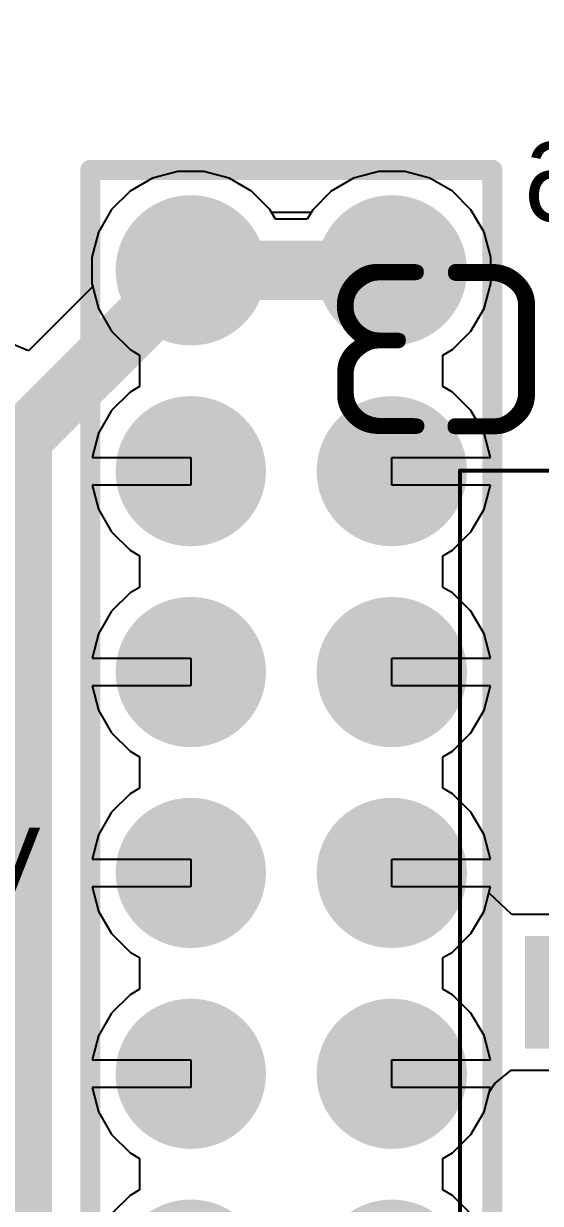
# Model space of a CAD drawing. Header units: inches. Extents: x 0 to 106, y 0 to 106.
# Drawn here: x 83.62 to 90.15, y 68.33 to 83.25 of the extents above; entities that cross this region are included whole.
import ezdxf

# ---------------------------------------------------------------- set-up
doc = ezdxf.new("R2010")
doc.units = ezdxf.units.IN
for name, color, linetype in [('Board Shape', 56, 'Continuous'), ('Bottom Layer', 5, 'Continuous'), ('Bottom Overlay', 54, 'Continuous'), ('Bottom Paste', 16, 'Continuous'), ('Bottom Solder', 6, 'Continuous'), ('Layer 1', 16, 'Continuous'), ('Layer 2', 76, 'Continuous'), ('Mechanical 13', 56, 'Continuous'), ('Mechanical 15', 56, 'Continuous'), ('Multi-Layer', 9, 'Continuous'), ('Pad Holes', 156, 'Continuous'), ('Top Layer', 1, 'Continuous'), ('Top Overlay', 2, 'Continuous'), ('Top Paste', 8, 'Continuous'), ('Top Solder', 216, 'Continuous')]:
    doc.layers.add(name, color=color, linetype=linetype)
doc.styles.add('Arial', font='', dxfattribs={"height": 0.2})
doc.styles.add('GOST type B', font='', dxfattribs={"height": 0.2})
doc.styles.get('Arial').set_extended_font_data('Arial')
doc.styles.get('GOST type B').set_extended_font_data('GOST type B')

# ---------------------------------------------------------------- blocks, each defined once
blk = doc.blocks.new('DCDC_SAUVC26_B_197')
at = {"layer": 'Bottom Layer'}
h = blk.add_hatch(color=5, dxfattribs=at)
edge = h.paths.add_edge_path()
edge.add_arc((-24.13, 1.27), 0.9, 0, 360)
h = blk.add_hatch(color=5, dxfattribs=at)
edge = h.paths.add_edge_path()
edge.add_arc((-21.59, 1.27), 0.9, 0, 360)
h = blk.add_hatch(color=5, dxfattribs=at)
edge = h.paths.add_edge_path()
edge.add_arc((-19.05, 1.27), 0.9, 0, 360)
h = blk.add_hatch(color=5, dxfattribs=at)
edge = h.paths.add_edge_path()
edge.add_arc((-16.51, 1.27), 0.9, 0, 360)
h = blk.add_hatch(color=5, dxfattribs=at)
edge = h.paths.add_edge_path()
edge.add_arc((-13.97, 1.27), 0.9, 0, 360)
h = blk.add_hatch(color=5, dxfattribs=at)
edge = h.paths.add_edge_path()
edge.add_arc((-24.13, -1.27), 0.9, 0, 360)
h = blk.add_hatch(color=5, dxfattribs=at)
edge = h.paths.add_edge_path()
edge.add_arc((-21.59, -1.27), 0.9, 0, 360)
h = blk.add_hatch(color=5, dxfattribs=at)
edge = h.paths.add_edge_path()
edge.add_arc((-19.05, -1.27), 0.9, 0, 360)
h = blk.add_hatch(color=5, dxfattribs=at)
edge = h.paths.add_edge_path()
edge.add_arc((-16.51, -1.27), 0.9, 0, 360)
h = blk.add_hatch(color=5, dxfattribs=at)
edge = h.paths.add_edge_path()
edge.add_arc((-13.97, -1.27), 0.9, 0, 360)
at = {"layer": 'Bottom Solder'}
h = blk.add_hatch(color=6, dxfattribs=at)
edge = h.paths.add_edge_path()
edge.add_arc((-24.13, 1.27), 0.95, 0, 360)
h = blk.add_hatch(color=6, dxfattribs=at)
edge = h.paths.add_edge_path()
edge.add_arc((-21.59, 1.27), 0.95, 0, 360)
h = blk.add_hatch(color=6, dxfattribs=at)
edge = h.paths.add_edge_path()
edge.add_arc((-19.05, 1.27), 0.95, 0, 360)
h = blk.add_hatch(color=6, dxfattribs=at)
edge = h.paths.add_edge_path()
edge.add_arc((-16.51, 1.27), 0.95, 0, 360)
h = blk.add_hatch(color=6, dxfattribs=at)
edge = h.paths.add_edge_path()
edge.add_arc((-13.97, 1.27), 0.95, 0, 360)
h = blk.add_hatch(color=6, dxfattribs=at)
edge = h.paths.add_edge_path()
edge.add_arc((-11.43, 1.27), 0.95, 0, 360)
h = blk.add_hatch(color=6, dxfattribs=at)
edge = h.paths.add_edge_path()
edge.add_arc((-24.13, -1.27), 0.95, 0, 360)
h = blk.add_hatch(color=6, dxfattribs=at)
edge = h.paths.add_edge_path()
edge.add_arc((-21.59, -1.27), 0.95, 0, 360)
h = blk.add_hatch(color=6, dxfattribs=at)
edge = h.paths.add_edge_path()
edge.add_arc((-19.05, -1.27), 0.95, 0, 360)
h = blk.add_hatch(color=6, dxfattribs=at)
edge = h.paths.add_edge_path()
edge.add_arc((-16.51, -1.27), 0.95, 0, 360)
h = blk.add_hatch(color=6, dxfattribs=at)
edge = h.paths.add_edge_path()
edge.add_arc((-13.97, -1.27), 0.95, 0, 360)
h = blk.add_hatch(color=6, dxfattribs=at)
edge = h.paths.add_edge_path()
edge.add_arc((-11.43, -1.27), 0.95, 0, 360)
at = {"layer": 'Layer 1'}
h = blk.add_hatch(color=16, dxfattribs=at)
edge = h.paths.add_edge_path()
edge.add_arc((-24.13, 1.27), 0.9, 0, 360)
h = blk.add_hatch(color=16, dxfattribs=at)
edge = h.paths.add_edge_path()
edge.add_arc((-21.59, 1.27), 0.9, 0, 360)
h = blk.add_hatch(color=16, dxfattribs=at)
edge = h.paths.add_edge_path()
edge.add_arc((-19.05, 1.27), 0.9, 0, 360)
h = blk.add_hatch(color=16, dxfattribs=at)
edge = h.paths.add_edge_path()
edge.add_arc((-16.51, 1.27), 0.9, 0, 360)
h = blk.add_hatch(color=16, dxfattribs=at)
edge = h.paths.add_edge_path()
edge.add_arc((-13.97, 1.27), 0.9, 0, 360)
h = blk.add_hatch(color=16, dxfattribs=at)
edge = h.paths.add_edge_path()
edge.add_arc((-24.13, -1.27), 0.9, 0, 360)
h = blk.add_hatch(color=16, dxfattribs=at)
edge = h.paths.add_edge_path()
edge.add_arc((-21.59, -1.27), 0.9, 0, 360)
h = blk.add_hatch(color=16, dxfattribs=at)
edge = h.paths.add_edge_path()
edge.add_arc((-19.05, -1.27), 0.9, 0, 360)
h = blk.add_hatch(color=16, dxfattribs=at)
edge = h.paths.add_edge_path()
edge.add_arc((-16.51, -1.27), 0.9, 0, 360)
h = blk.add_hatch(color=16, dxfattribs=at)
edge = h.paths.add_edge_path()
edge.add_arc((-13.97, -1.27), 0.9, 0, 360)
at = {"layer": 'Layer 2'}
h = blk.add_hatch(color=76, dxfattribs=at)
edge = h.paths.add_edge_path()
edge.add_arc((-24.13, 1.27), 0.9, 0, 360)
h = blk.add_hatch(color=76, dxfattribs=at)
edge = h.paths.add_edge_path()
edge.add_arc((-21.59, 1.27), 0.9, 0, 360)
h = blk.add_hatch(color=76, dxfattribs=at)
edge = h.paths.add_edge_path()
edge.add_arc((-19.05, 1.27), 0.9, 0, 360)
h = blk.add_hatch(color=76, dxfattribs=at)
edge = h.paths.add_edge_path()
edge.add_arc((-16.51, 1.27), 0.9, 0, 360)
h = blk.add_hatch(color=76, dxfattribs=at)
edge = h.paths.add_edge_path()
edge.add_arc((-13.97, 1.27), 0.9, 0, 360)
h = blk.add_hatch(color=76, dxfattribs=at)
edge = h.paths.add_edge_path()
edge.add_arc((-24.13, -1.27), 0.9, 0, 360)
h = blk.add_hatch(color=76, dxfattribs=at)
edge = h.paths.add_edge_path()
edge.add_arc((-21.59, -1.27), 0.9, 0, 360)
h = blk.add_hatch(color=76, dxfattribs=at)
edge = h.paths.add_edge_path()
edge.add_arc((-19.05, -1.27), 0.9, 0, 360)
h = blk.add_hatch(color=76, dxfattribs=at)
edge = h.paths.add_edge_path()
edge.add_arc((-16.51, -1.27), 0.9, 0, 360)
h = blk.add_hatch(color=76, dxfattribs=at)
edge = h.paths.add_edge_path()
edge.add_arc((-13.97, -1.27), 0.9, 0, 360)
at = {"layer": 'Multi-Layer'}
h = blk.add_hatch(color=9, dxfattribs=at)
edge = h.paths.add_edge_path()
edge.add_arc((-24.13, 1.27), 0.9, 0, 360)
h = blk.add_hatch(color=9, dxfattribs=at)
edge = h.paths.add_edge_path()
edge.add_arc((-21.59, 1.27), 0.9, 0, 360)
h = blk.add_hatch(color=9, dxfattribs=at)
edge = h.paths.add_edge_path()
edge.add_arc((-19.05, 1.27), 0.9, 0, 360)
h = blk.add_hatch(color=9, dxfattribs=at)
edge = h.paths.add_edge_path()
edge.add_arc((-16.51, 1.27), 0.9, 0, 360)
h = blk.add_hatch(color=9, dxfattribs=at)
edge = h.paths.add_edge_path()
edge.add_arc((-13.97, 1.27), 0.9, 0, 360)
h = blk.add_hatch(color=9, dxfattribs=at)
edge = h.paths.add_edge_path()
edge.add_arc((-24.13, -1.27), 0.9, 0, 360)
h = blk.add_hatch(color=9, dxfattribs=at)
edge = h.paths.add_edge_path()
edge.add_arc((-21.59, -1.27), 0.9, 0, 360)
h = blk.add_hatch(color=9, dxfattribs=at)
edge = h.paths.add_edge_path()
edge.add_arc((-19.05, -1.27), 0.9, 0, 360)
h = blk.add_hatch(color=9, dxfattribs=at)
edge = h.paths.add_edge_path()
edge.add_arc((-16.51, -1.27), 0.9, 0, 360)
h = blk.add_hatch(color=9, dxfattribs=at)
edge = h.paths.add_edge_path()
edge.add_arc((-13.97, -1.27), 0.9, 0, 360)
at = {"layer": 'Pad Holes'}
h = blk.add_hatch(color=7, dxfattribs=at)
edge = h.paths.add_edge_path()
edge.add_arc((-24.13, 1.27), 0.5, 0, 360)
h = blk.add_hatch(color=7, dxfattribs=at)
edge = h.paths.add_edge_path()
edge.add_arc((-21.59, 1.27), 0.5, 0, 360)
h = blk.add_hatch(color=7, dxfattribs=at)
edge = h.paths.add_edge_path()
edge.add_arc((-19.05, 1.27), 0.5, 0, 360)
h = blk.add_hatch(color=7, dxfattribs=at)
edge = h.paths.add_edge_path()
edge.add_arc((-16.51, 1.27), 0.5, 0, 360)
h = blk.add_hatch(color=7, dxfattribs=at)
edge = h.paths.add_edge_path()
edge.add_arc((-13.97, 1.27), 0.5, 0, 360)
h = blk.add_hatch(color=7, dxfattribs=at)
edge = h.paths.add_edge_path()
edge.add_arc((-24.13, -1.27), 0.5, 0, 360)
h = blk.add_hatch(color=7, dxfattribs=at)
edge = h.paths.add_edge_path()
edge.add_arc((-21.59, -1.27), 0.5, 0, 360)
h = blk.add_hatch(color=7, dxfattribs=at)
edge = h.paths.add_edge_path()
edge.add_arc((-19.05, -1.27), 0.5, 0, 360)
h = blk.add_hatch(color=7, dxfattribs=at)
edge = h.paths.add_edge_path()
edge.add_arc((-16.51, -1.27), 0.5, 0, 360)
h = blk.add_hatch(color=7, dxfattribs=at)
edge = h.paths.add_edge_path()
edge.add_arc((-13.97, -1.27), 0.5, 0, 360)
at = {"layer": 'Top Layer'}
h = blk.add_hatch(color=1, dxfattribs=at)
edge = h.paths.add_edge_path()
edge.add_arc((-24.13, 1.27), 0.9, 0, 360)
h = blk.add_hatch(color=1, dxfattribs=at)
edge = h.paths.add_edge_path()
edge.add_arc((-21.59, 1.27), 0.9, 0, 360)
h = blk.add_hatch(color=1, dxfattribs=at)
edge = h.paths.add_edge_path()
edge.add_arc((-19.05, 1.27), 0.9, 0, 360)
h = blk.add_hatch(color=1, dxfattribs=at)
edge = h.paths.add_edge_path()
edge.add_arc((-16.51, 1.27), 0.9, 0, 360)
h = blk.add_hatch(color=1, dxfattribs=at)
edge = h.paths.add_edge_path()
edge.add_arc((-13.97, 1.27), 0.9, 0, 360)
h = blk.add_hatch(color=1, dxfattribs=at)
edge = h.paths.add_edge_path()
edge.add_arc((-24.13, -1.27), 0.9, 0, 360)
h = blk.add_hatch(color=1, dxfattribs=at)
edge = h.paths.add_edge_path()
edge.add_arc((-21.59, -1.27), 0.9, 0, 360)
h = blk.add_hatch(color=1, dxfattribs=at)
edge = h.paths.add_edge_path()
edge.add_arc((-19.05, -1.27), 0.9, 0, 360)
h = blk.add_hatch(color=1, dxfattribs=at)
edge = h.paths.add_edge_path()
edge.add_arc((-16.51, -1.27), 0.9, 0, 360)
h = blk.add_hatch(color=1, dxfattribs=at)
edge = h.paths.add_edge_path()
edge.add_arc((-13.97, -1.27), 0.9, 0, 360)
at = {"layer": 'Top Solder'}
h = blk.add_hatch(color=216, dxfattribs=at)
edge = h.paths.add_edge_path()
edge.add_arc((-24.13, 1.27), 0.95, 0, 360)
h = blk.add_hatch(color=216, dxfattribs=at)
edge = h.paths.add_edge_path()
edge.add_arc((-21.59, 1.27), 0.95, 0, 360)
h = blk.add_hatch(color=216, dxfattribs=at)
edge = h.paths.add_edge_path()
edge.add_arc((-19.05, 1.27), 0.95, 0, 360)
h = blk.add_hatch(color=216, dxfattribs=at)
edge = h.paths.add_edge_path()
edge.add_arc((-16.51, 1.27), 0.95, 0, 360)
h = blk.add_hatch(color=216, dxfattribs=at)
edge = h.paths.add_edge_path()
edge.add_arc((-13.97, 1.27), 0.95, 0, 360)
h = blk.add_hatch(color=216, dxfattribs=at)
edge = h.paths.add_edge_path()
edge.add_arc((-11.43, 1.27), 0.95, 0, 360)
h = blk.add_hatch(color=216, dxfattribs=at)
edge = h.paths.add_edge_path()
edge.add_arc((-24.13, -1.27), 0.95, 0, 360)
h = blk.add_hatch(color=216, dxfattribs=at)
edge = h.paths.add_edge_path()
edge.add_arc((-21.59, -1.27), 0.95, 0, 360)
h = blk.add_hatch(color=216, dxfattribs=at)
edge = h.paths.add_edge_path()
edge.add_arc((-19.05, -1.27), 0.95, 0, 360)
h = blk.add_hatch(color=216, dxfattribs=at)
edge = h.paths.add_edge_path()
edge.add_arc((-16.51, -1.27), 0.95, 0, 360)
h = blk.add_hatch(color=216, dxfattribs=at)
edge = h.paths.add_edge_path()
edge.add_arc((-13.97, -1.27), 0.95, 0, 360)
h = blk.add_hatch(color=216, dxfattribs=at)
edge = h.paths.add_edge_path()
edge.add_arc((-11.43, -1.27), 0.95, 0, 360)
at = {"layer": 'Bottom Overlay'}
for points in [[(-25.4, 2.54, 0.2, 0.2, 0), (-24.13, 2.54, 0.2, 0.2, 0)], [(-25.4, 1.27, 0.2, 0.2, 0), (-25.4, 2.54, 0.2, 0.2, 0)], [(-25.4, -2.54, 0.2, 0.2, 0), (-25.4, -1.27, 0.2, 0.2, 0)], [(-24.13, -2.54, 0.2, 0.2, 0), (-25.4, -2.54, 0.2, 0.2, 0)]]:
    blk.add_lwpolyline(points, format="xyseb", dxfattribs=at)
for points in [[(-25.45, 2.54, 0.1, 0.1, 1), (-25.35, 2.54, 0.1, 0.1, 1)], [(-25.45, 2.54, 0.1, 0.1, 1), (-25.35, 2.54, 0.1, 0.1, 1)], [(-24.18, 2.54, 0.1, 0.1, 1), (-24.08, 2.54, 0.1, 0.1, 1)], [(-25.45, 1.27, 0.1, 0.1, 1), (-25.35, 1.27, 0.1, 0.1, 1)], [(-25.45, -1.27, 0.1, 0.1, 1), (-25.35, -1.27, 0.1, 0.1, 1)], [(-25.45, -2.54, 0.1, 0.1, 1), (-25.35, -2.54, 0.1, 0.1, 1)], [(-25.45, -2.54, 0.1, 0.1, 1), (-25.35, -2.54, 0.1, 0.1, 1)], [(-24.18, -2.54, 0.1, 0.1, 1), (-24.08, -2.54, 0.1, 0.1, 1)]]:
    blk.add_lwpolyline(points, format="xyseb", close=True, dxfattribs=at)
at = {"layer": 'Mechanical 13'}
for points in [[(-25.4, 2.54, 0.254, 0.254, 0), (25.4, 2.54, 0.254, 0.254, 0)], [(-25.4, -2.54, 0.254, 0.254, 0), (-25.4, 2.54, 0.254, 0.254, 0)], [(25.4, -2.54, 0.254, 0.254, 0), (-25.4, -2.54, 0.254, 0.254, 0)]]:
    blk.add_lwpolyline(points, format="xyseb", dxfattribs=at)
for points in [[(-25.464, 2.54, 0.127, 0.127, 1), (-25.337, 2.54, 0.127, 0.127, 1)], [(-25.464, 2.54, 0.127, 0.127, 1), (-25.337, 2.54, 0.127, 0.127, 1)], [(-25.463, -2.54, 0.127, 0.127, 1), (-25.337, -2.54, 0.127, 0.127, 1)], [(-25.463, -2.54, 0.127, 0.127, 1), (-25.337, -2.54, 0.127, 0.127, 1)]]:
    blk.add_lwpolyline(points, format="xyseb", close=True, dxfattribs=at)
blk = doc.blocks.new('TC_A_B_252')
at = {"layer": 'Bottom Layer'}
for points in [[(-0.45, 0.625), (-0.45, -0.625), (-2.2, -0.625), (-2.2, 0.625)], [(2.2, 0.625), (2.2, -0.625), (0.45, -0.625), (0.45, 0.625)]]:
    blk.add_hatch(color=5, dxfattribs=at).paths.add_polyline_path(points)
at = {"layer": 'Bottom Paste'}
for points in [[(-0.45, 0.625), (-0.45, -0.625), (-2.2, -0.625), (-2.2, 0.625)], [(2.2, 0.625), (2.2, -0.625), (0.45, -0.625), (0.45, 0.625)]]:
    blk.add_hatch(color=16, dxfattribs=at).paths.add_polyline_path(points)
at = {"layer": 'Bottom Solder'}
for points in [[(-0.4, 0.675), (-0.4, -0.675), (-2.25, -0.675), (-2.25, 0.675)], [(2.25, 0.675), (2.25, -0.675), (0.4, -0.675), (0.4, 0.675)]]:
    blk.add_hatch(color=6, dxfattribs=at).paths.add_polyline_path(points)
at = {"layer": 'Board Shape'}
for points in [[(-1.7, 0.9, 0.25, 0.25, 0), (-1.7, -0.9, 0.25, 0.25, 0)], [(1.7, 0.9, 0.25, 0.25, 0), (-1.7, 0.9, 0.25, 0.25, 0)], [(1.7, 0.9, 0.25, 0.25, 0), (1.7, -0.9, 0.25, 0.25, 0)], [(1.7, -0.9, 0.25, 0.25, 0), (-1.7, -0.9, 0.25, 0.25, 0)]]:
    blk.add_lwpolyline(points, format="xyseb", dxfattribs=at)
for points in [[(-1.763, 0.9, 0.125, 0.125, 1), (-1.638, 0.9, 0.125, 0.125, 1)], [(-1.763, 0.9, 0.125, 0.125, 1), (-1.638, 0.9, 0.125, 0.125, 1)], [(1.637, 0.9, 0.125, 0.125, 1), (1.762, 0.9, 0.125, 0.125, 1)], [(1.637, 0.9, 0.125, 0.125, 1), (1.762, 0.9, 0.125, 0.125, 1)], [(-1.763, -0.9, 0.125, 0.125, 1), (-1.638, -0.9, 0.125, 0.125, 1)], [(-1.763, -0.9, 0.125, 0.125, 1), (-1.638, -0.9, 0.125, 0.125, 1)], [(1.637, -0.9, 0.125, 0.125, 1), (1.762, -0.9, 0.125, 0.125, 1)], [(1.637, -0.9, 0.125, 0.125, 1), (1.762, -0.9, 0.125, 0.125, 1)]]:
    blk.add_lwpolyline(points, format="xyseb", close=True, dxfattribs=at)
at = {"layer": 'Bottom Overlay'}
for points in [[(-0.127, 0.965, 0.15, 0.15, 0), (-1.702, 0.965, 0.15, 0.15, 0)], [(1.702, 0.965, 0.15, 0.15, 0), (-0.254, 0.965, 0.15, 0.15, 0)], [(-0.127, 0.965, 0.15, 0.15, 0), (-0.127, -0.965, 0.15, 0.15, 0)], [(-0.127, -0.965, 0.15, 0.15, 0), (-1.676, -0.965, 0.15, 0.15, 0)], [(1.702, -0.965, 0.15, 0.15, 0), (-0.254, -0.965, 0.15, 0.15, 0)]]:
    blk.add_lwpolyline(points, format="xyseb", dxfattribs=at)
for points in [[(-1.739, 0.965, 0.075, 0.075, 1), (-1.664, 0.965, 0.075, 0.075, 1)], [(-0.292, 0.965, 0.075, 0.075, 1), (-0.216, 0.965, 0.075, 0.075, 1)], [(-0.165, 0.965, 0.075, 0.075, 1), (-0.089, 0.965, 0.075, 0.075, 1)], [(-0.165, 0.965, 0.075, 0.075, 1), (-0.089, 0.965, 0.075, 0.075, 1)], [(1.664, 0.965, 0.075, 0.075, 1), (1.739, 0.965, 0.075, 0.075, 1)], [(-2.05, -0.95, 0.1, 0.1, 1), (-2.15, -0.95, 0.1, 0.1, 1)], [(-1.714, -0.965, 0.075, 0.075, 1), (-1.639, -0.965, 0.075, 0.075, 1)], [(-0.292, -0.965, 0.075, 0.075, 1), (-0.216, -0.965, 0.075, 0.075, 1)], [(-0.165, -0.965, 0.075, 0.075, 1), (-0.089, -0.965, 0.075, 0.075, 1)], [(-0.165, -0.965, 0.075, 0.075, 1), (-0.089, -0.965, 0.075, 0.075, 1)], [(1.664, -0.965, 0.075, 0.075, 1), (1.739, -0.965, 0.075, 0.075, 1)], [(-2.175, -0.95, 0.05, 0.05, 1), (-2.125, -0.95, 0.05, 0.05, 1)], [(-2.075, -0.95, 0.05, 0.05, 1), (-2.025, -0.95, 0.05, 0.05, 1)]]:
    blk.add_lwpolyline(points, format="xyseb", close=True, dxfattribs=at)
at = {"layer": 'Board Shape', "style": 'GOST type B', "text_generation_flag": 2}
blk.add_text('C3', height=2.15, rotation=180, dxfattribs=at).set_placement((3.7, -5.303))
blk = doc.blocks.new('M_____430450218_260')
at = {"layer": 'Top Layer'}
for points in [[(-0.635, 5.97), (0.635, 5.97), (0.635, 3.43), (-0.635, 3.43)], [(-5.6, 0.825), (-2.17, 0.825), (-2.17, -0.825), (-5.6, -0.825)], [(2.17, 0.825), (5.6, 0.825), (5.6, -0.825), (2.17, -0.825)], [(-0.635, -3.43), (0.635, -3.43), (0.635, -5.97), (-0.635, -5.97)]]:
    blk.add_hatch(color=1, dxfattribs=at).paths.add_polyline_path(points)
at = {"layer": 'Top Paste'}
for points in [[(-0.635, 5.97), (0.635, 5.97), (0.635, 3.43), (-0.635, 3.43)], [(-5.6, 0.825), (-2.17, 0.825), (-2.17, -0.825), (-5.6, -0.825)], [(2.17, 0.825), (5.6, 0.825), (5.6, -0.825), (2.17, -0.825)], [(-0.635, -3.43), (0.635, -3.43), (0.635, -5.97), (-0.635, -5.97)]]:
    blk.add_hatch(color=8, dxfattribs=at).paths.add_polyline_path(points)
at = {"layer": 'Top Solder'}
for points in [[(-0.711, 6.046), (0.711, 6.046), (0.711, 3.354), (-0.711, 3.354)], [(-5.676, 0.901), (-2.094, 0.901), (-2.094, -0.901), (-5.676, -0.901)], [(2.094, 0.901), (5.676, 0.901), (5.676, -0.901), (2.094, -0.901)], [(-0.711, -3.354), (0.711, -3.354), (0.711, -6.046), (-0.711, -6.046)]]:
    blk.add_hatch(color=216, dxfattribs=at).paths.add_polyline_path(points)
at = {"layer": 'Mechanical 13'}
for points in [[(-5.325, 5.6, 0.127, 0.127, 0), (-5.325, -5.6, 0.127, 0.127, 0)], [(-5.325, 5.6, 0.127, 0.127, 0), (5.325, 5.6, 0.127, 0.127, 0)], [(5.325, 5.6, 0.127, 0.127, 0), (5.325, -5.6, 0.127, 0.127, 0)], [(-0.454, -2.317, 0.127, 0.127, 0), (-0.054, -3.017, 0.127, 0.127, 0)], [(-0.454, -2.317, 0.127, 0.127, 0), (0.346, -2.317, 0.127, 0.127, 0)], [(0.346, -2.317, 0.127, 0.127, 0), (-0.054, -3.017, 0.127, 0.127, 0)], [(-5.325, -5.6, 0.127, 0.127, 0), (5.325, -5.6, 0.127, 0.127, 0)]]:
    blk.add_lwpolyline(points, format="xyseb", dxfattribs=at)
for points in [[(-5.357, 5.6, 0.0635, 0.0635, 1), (-5.293, 5.6, 0.0635, 0.0635, 1)], [(-5.357, 5.6, 0.0635, 0.0635, 1), (-5.293, 5.6, 0.0635, 0.0635, 1)], [(5.293, 5.6, 0.0635, 0.0635, 1), (5.357, 5.6, 0.0635, 0.0635, 1)], [(5.293, 5.6, 0.0635, 0.0635, 1), (5.357, 5.6, 0.0635, 0.0635, 1)], [(-0.486, -2.317, 0.0635, 0.0635, 1), (-0.422, -2.317, 0.0635, 0.0635, 1)], [(-0.486, -2.317, 0.0635, 0.0635, 1), (-0.422, -2.317, 0.0635, 0.0635, 1)], [(0.314, -2.317, 0.0635, 0.0635, 1), (0.378, -2.317, 0.0635, 0.0635, 1)], [(0.314, -2.317, 0.0635, 0.0635, 1), (0.378, -2.317, 0.0635, 0.0635, 1)], [(-0.086, -3.017, 0.0635, 0.0635, 1), (-0.022, -3.017, 0.0635, 0.0635, 1)], [(-0.086, -3.017, 0.0635, 0.0635, 1), (-0.022, -3.017, 0.0635, 0.0635, 1)], [(-5.357, -5.6, 0.0635, 0.0635, 1), (-5.293, -5.6, 0.0635, 0.0635, 1)], [(-5.357, -5.6, 0.0635, 0.0635, 1), (-5.293, -5.6, 0.0635, 0.0635, 1)], [(5.293, -5.6, 0.0635, 0.0635, 1), (5.357, -5.6, 0.0635, 0.0635, 1)], [(5.293, -5.6, 0.0635, 0.0635, 1), (5.357, -5.6, 0.0635, 0.0635, 1)]]:
    blk.add_lwpolyline(points, format="xyseb", close=True, dxfattribs=at)
at = {"layer": 'Mechanical 15'}
for points in [[(-6.595, 6.87, 0.05, 0.05, 0), (6.595, 6.87, 0.05, 0.05, 0)], [(-6.595, 6.87, 0.05, 0.05, 0), (-6.595, -6.87, 0.05, 0.05, 0)], [(6.595, 6.87, 0.05, 0.05, 0), (6.595, -6.87, 0.05, 0.05, 0)], [(-6.595, -6.87, 0.05, 0.05, 0), (6.595, -6.87, 0.05, 0.05, 0)]]:
    blk.add_lwpolyline(points, format="xyseb", dxfattribs=at)
for points in [[(-6.608, 6.87, 0.025, 0.025, 1), (-6.583, 6.87, 0.025, 0.025, 1)], [(-6.608, 6.87, 0.025, 0.025, 1), (-6.583, 6.87, 0.025, 0.025, 1)], [(6.583, 6.87, 0.025, 0.025, 1), (6.608, 6.87, 0.025, 0.025, 1)], [(6.583, 6.87, 0.025, 0.025, 1), (6.608, 6.87, 0.025, 0.025, 1)], [(-6.608, -6.87, 0.025, 0.025, 1), (-6.583, -6.87, 0.025, 0.025, 1)], [(-6.608, -6.87, 0.025, 0.025, 1), (-6.583, -6.87, 0.025, 0.025, 1)], [(6.583, -6.87, 0.025, 0.025, 1), (6.608, -6.87, 0.025, 0.025, 1)], [(6.583, -6.87, 0.025, 0.025, 1), (6.608, -6.87, 0.025, 0.025, 1)]]:
    blk.add_lwpolyline(points, format="xyseb", close=True, dxfattribs=at)
at = {"layer": 'Top Overlay'}
for points in [[(-3.556, 3.429, 0.15, 0.15, 0), (-3.556, 1.145, 0.15, 0.15, 0)], [(-3.556, 3.429, 0.15, 0.15, 0), (-0.955, 3.429, 0.15, 0.15, 0)], [(0.955, 3.429, 0.15, 0.15, 0), (3.556, 3.429, 0.15, 0.15, 0)], [(3.556, 3.429, 0.15, 0.15, 0), (3.556, 1.145, 0.15, 0.15, 0)], [(-3.556, -1.145, 0.15, 0.15, 0), (-3.556, -3.937, 0.15, 0.15, 0)], [(3.556, -1.145, 0.15, 0.15, 0), (3.556, -3.937, 0.15, 0.15, 0)], [(-0.454, -2.317, 0.15, 0.15, 0), (-0.054, -3.017, 0.15, 0.15, 0)], [(-0.454, -2.317, 0.15, 0.15, 0), (0.346, -2.317, 0.15, 0.15, 0)], [(0.346, -2.317, 0.15, 0.15, 0), (-0.054, -3.017, 0.15, 0.15, 0)], [(-3.556, -3.937, 0.15, 0.15, 0), (-0.955, -3.937, 0.15, 0.15, 0)], [(0.955, -3.937, 0.15, 0.15, 0), (3.556, -3.937, 0.15, 0.15, 0)]]:
    blk.add_lwpolyline(points, format="xyseb", dxfattribs=at)
for points in [[(-3.594, 3.429, 0.075, 0.075, 1), (-3.518, 3.429, 0.075, 0.075, 1)], [(-3.594, 3.429, 0.075, 0.075, 1), (-3.518, 3.429, 0.075, 0.075, 1)], [(-0.992, 3.429, 0.075, 0.075, 1), (-0.917, 3.429, 0.075, 0.075, 1)], [(0.917, 3.429, 0.075, 0.075, 1), (0.992, 3.429, 0.075, 0.075, 1)], [(3.518, 3.429, 0.075, 0.075, 1), (3.594, 3.429, 0.075, 0.075, 1)], [(3.518, 3.429, 0.075, 0.075, 1), (3.594, 3.429, 0.075, 0.075, 1)], [(-3.594, 1.145, 0.075, 0.075, 1), (-3.518, 1.145, 0.075, 0.075, 1)], [(3.518, 1.145, 0.075, 0.075, 1), (3.594, 1.145, 0.075, 0.075, 1)], [(-3.594, -1.145, 0.075, 0.075, 1), (-3.518, -1.145, 0.075, 0.075, 1)], [(3.518, -1.145, 0.075, 0.075, 1), (3.594, -1.145, 0.075, 0.075, 1)], [(-0.492, -2.317, 0.075, 0.075, 1), (-0.416, -2.317, 0.075, 0.075, 1)], [(-0.492, -2.317, 0.075, 0.075, 1), (-0.416, -2.317, 0.075, 0.075, 1)], [(0.309, -2.317, 0.075, 0.075, 1), (0.384, -2.317, 0.075, 0.075, 1)], [(0.309, -2.317, 0.075, 0.075, 1), (0.384, -2.317, 0.075, 0.075, 1)], [(-0.092, -3.017, 0.075, 0.075, 1), (-0.016, -3.017, 0.075, 0.075, 1)], [(-0.092, -3.017, 0.075, 0.075, 1), (-0.016, -3.017, 0.075, 0.075, 1)], [(-3.594, -3.937, 0.075, 0.075, 1), (-3.518, -3.937, 0.075, 0.075, 1)], [(-3.594, -3.937, 0.075, 0.075, 1), (-3.518, -3.937, 0.075, 0.075, 1)], [(-0.992, -3.937, 0.075, 0.075, 1), (-0.917, -3.937, 0.075, 0.075, 1)], [(0.917, -3.937, 0.075, 0.075, 1), (0.992, -3.937, 0.075, 0.075, 1)], [(3.518, -3.937, 0.075, 0.075, 1), (3.594, -3.937, 0.075, 0.075, 1)], [(3.518, -3.937, 0.075, 0.075, 1), (3.594, -3.937, 0.075, 0.075, 1)]]:
    blk.add_lwpolyline(points, format="xyseb", close=True, dxfattribs=at)

msp = doc.modelspace()

# ---------------------------------------------------------------- linework, layer by layer
at = {"layer": 'Board Shape'}
msp.add_lwpolyline([(68.125, 103.796, 0.2, 0.2, -0.680616), (76.614, 5.551, 0.2, 0.2, 0)], format="xyseb", dxfattribs=at)
at = {"layer": 'Bottom Layer'}
for p, q in [((85.565, 81.38), (85.248, 81.295)), ((85.895, 81.38), (85.565, 81.38)), ((86.213, 81.295), (85.895, 81.38)), ((88.105, 81.38), (87.788, 81.295)), ((88.435, 81.38), (88.105, 81.38)), ((88.752, 81.295), (88.435, 81.38)), ((85.248, 81.295), (84.963, 81.13)), ((86.498, 81.13), (86.213, 81.295)), ((87.788, 81.295), (87.502, 81.13)), ((89.038, 81.13), (88.752, 81.295)), ((84.963, 81.13), (84.73, 80.898)), ((86.73, 80.898), (86.498, 81.13)), ((87.502, 81.13), (87.27, 80.897)), ((89.27, 80.897), (89.038, 81.13)), ((84.73, 80.898), (84.565, 80.612)), ((86.751, 80.861), (86.73, 80.898)), ((87.249, 80.861), (86.751, 80.861)), ((87.27, 80.897), (87.249, 80.861)), ((89.435, 80.612), (89.27, 80.897)), ((84.565, 80.612), (84.48, 80.295)), ((89.52, 80.295), (89.435, 80.612)), ((84.48, 80.295), (84.48, 79.965)), ((89.52, 79.965), (89.52, 80.295)), ((84.48, 79.965), (84.491, 79.925)), ((89.435, 79.648), (89.52, 79.965)), ((84.491, 79.925), (83.68, 79.114)), ((89.27, 79.362), (89.435, 79.648)), ((83.68, 79.114), (83.357, 79.248)), ((89.038, 79.13), (89.27, 79.362)), ((88.916, 79.059), (89.038, 79.13)), ((88.916, 78.661), (88.916, 79.059)), ((89.038, 78.59), (88.916, 78.661)), ((89.27, 78.358), (89.038, 78.59)), ((89.435, 78.072), (89.27, 78.358)), ((89.517, 77.765), (89.435, 78.072)), ((88.27, 77.415), (88.27, 77.765)), ((88.27, 77.765), (89.517, 77.765)), ((89.517, 77.415), (88.27, 77.415)), ((89.435, 77.108), (89.517, 77.415)), ((89.27, 76.822), (89.435, 77.108)), ((89.038, 76.59), (89.27, 76.822)), ((88.916, 76.519), (89.038, 76.59)), ((88.916, 76.121), (88.916, 76.519)), ((89.038, 76.05), (88.916, 76.121)), ((89.27, 75.818), (89.038, 76.05)), ((89.435, 75.532), (89.27, 75.818)), ((89.517, 75.225), (89.435, 75.532)), ((88.27, 74.875), (88.27, 75.225)), ((88.27, 75.225), (89.517, 75.225)), ((89.517, 74.875), (88.27, 74.875)), ((89.435, 74.568), (89.517, 74.875)), ((89.27, 74.282), (89.435, 74.568)), ((89.038, 74.05), (89.27, 74.282)), ((88.916, 73.979), (89.038, 74.05)), ((88.916, 73.581), (88.916, 73.979)), ((89.038, 73.51), (88.916, 73.581)), ((89.27, 73.278), (89.038, 73.51)), ((89.435, 72.992), (89.27, 73.278)), ((89.517, 72.685), (89.435, 72.992)), ((88.27, 72.335), (88.27, 72.685)), ((88.27, 72.685), (89.517, 72.685)), ((89.517, 72.335), (88.27, 72.335)), ((89.435, 72.028), (89.517, 72.335)), ((89.27, 71.742), (89.435, 72.028)), ((89.038, 71.51), (89.27, 71.742)), ((88.916, 71.439), (89.038, 71.51)), ((88.916, 71.041), (88.916, 71.439)), ((89.038, 70.97), (88.916, 71.041)), ((89.27, 70.738), (89.038, 70.97)), ((89.435, 70.453), (89.27, 70.738)), ((89.517, 70.145), (89.435, 70.453)), ((88.27, 69.795), (88.27, 70.145)), ((88.27, 70.145), (89.517, 70.145)), ((89.517, 69.795), (88.27, 69.795)), ((89.435, 69.488), (89.517, 69.795)), ((89.27, 69.203), (89.435, 69.488)), ((89.038, 68.97), (89.27, 69.203)), ((88.916, 68.899), (89.038, 68.97)), ((88.916, 68.501), (88.916, 68.899)), ((89.038, 68.43), (88.916, 68.501)), ((89.27, 68.198), (89.038, 68.43))]:
    msp.add_line(p, q, dxfattribs=at)
for points in [[(83.6, 78, 0.75, 0.75, 0), (85.73, 80.13, 0.75, 0.75, 0)], [(85.73, 80.13, 0.75, 0.75, 0), (88.27, 80.13, 0.75, 0.75, 0)], [(85.73, 80.13, 0.75, 0.75, 0), (85.73, 80.13, 0.75, 0.75, 0)], [(88.27, 80.13, 0.75, 0.75, 0), (88.27, 80.13, 0.75, 0.75, 0)], [(83.6, 67.172, 0.75, 0.75, 0), (83.6, 78, 0.75, 0.75, 0)]]:
    msp.add_lwpolyline(points, format="xyseb", dxfattribs=at)
for points in [[(85.543, 80.13, 0.375, 0.375, 1), (85.918, 80.13, 0.375, 0.375, 1)], [(85.543, 80.13, 0.375, 0.375, 1), (85.918, 80.13, 0.375, 0.375, 1)], [(85.543, 80.13, 0.375, 0.375, 1), (85.918, 80.13, 0.375, 0.375, 1)], [(85.543, 80.13, 0.375, 0.375, 1), (85.918, 80.13, 0.375, 0.375, 1)], [(88.082, 80.13, 0.375, 0.375, 1), (88.457, 80.13, 0.375, 0.375, 1)], [(88.082, 80.13, 0.375, 0.375, 1), (88.457, 80.13, 0.375, 0.375, 1)], [(88.082, 80.13, 0.375, 0.375, 1), (88.457, 80.13, 0.375, 0.375, 1)], [(83.413, 78, 0.375, 0.375, 1), (83.788, 78, 0.375, 0.375, 1)], [(83.413, 78, 0.375, 0.375, 1), (83.788, 78, 0.375, 0.375, 1)]]:
    msp.add_lwpolyline(points, format="xyseb", close=True, dxfattribs=at)
at = {"layer": 'Layer 1'}
for p, q in [((85.565, 81.38), (85.248, 81.295)), ((85.895, 81.38), (85.565, 81.38)), ((86.213, 81.295), (85.895, 81.38)), ((88.105, 81.38), (87.788, 81.295)), ((88.435, 81.38), (88.105, 81.38)), ((88.752, 81.295), (88.435, 81.38)), ((85.248, 81.295), (84.963, 81.13)), ((86.498, 81.13), (86.213, 81.295)), ((87.788, 81.295), (87.502, 81.13)), ((89.038, 81.13), (88.752, 81.295)), ((84.963, 81.13), (84.73, 80.898)), ((86.73, 80.898), (86.498, 81.13)), ((87.502, 81.13), (87.27, 80.897)), ((89.27, 80.897), (89.038, 81.13)), ((84.73, 80.898), (84.565, 80.612)), ((86.801, 80.776), (86.73, 80.898)), ((87.27, 80.897), (87.199, 80.776)), ((89.435, 80.612), (89.27, 80.897)), ((87.199, 80.776), (86.801, 80.776)), ((84.565, 80.612), (84.48, 80.295)), ((89.52, 80.295), (89.435, 80.612)), ((84.48, 80.295), (84.48, 79.965)), ((89.52, 79.965), (89.52, 80.295)), ((84.48, 79.965), (84.565, 79.648)), ((89.435, 79.648), (89.52, 79.965)), ((84.565, 79.648), (84.73, 79.362)), ((89.27, 79.362), (89.435, 79.648)), ((84.73, 79.362), (84.963, 79.13)), ((89.038, 79.13), (89.27, 79.362)), ((84.963, 79.13), (85.084, 79.059)), ((88.916, 79.059), (89.038, 79.13)), ((85.084, 79.059), (85.084, 78.661)), ((88.916, 78.661), (88.916, 79.059)), ((85.084, 78.661), (84.962, 78.59)), ((89.038, 78.59), (88.916, 78.661)), ((84.962, 78.59), (84.73, 78.358)), ((89.27, 78.358), (89.038, 78.59)), ((84.73, 78.358), (84.565, 78.072)), ((89.435, 78.072), (89.27, 78.358)), ((84.565, 78.072), (84.483, 77.765)), ((89.517, 77.765), (89.435, 78.072)), ((84.483, 77.765), (85.73, 77.765)), ((85.73, 77.765), (85.73, 77.415)), ((88.27, 77.415), (88.27, 77.765)), ((88.27, 77.765), (89.517, 77.765)), ((85.73, 77.415), (84.483, 77.415)), ((84.483, 77.415), (84.565, 77.108)), ((89.517, 77.415), (88.27, 77.415)), ((89.435, 77.108), (89.517, 77.415)), ((84.565, 77.108), (84.73, 76.822)), ((89.27, 76.822), (89.435, 77.108)), ((84.73, 76.822), (84.962, 76.59)), ((89.038, 76.59), (89.27, 76.822)), ((84.962, 76.59), (85.084, 76.519)), ((88.916, 76.519), (89.038, 76.59)), ((85.084, 76.519), (85.084, 76.121)), ((88.916, 76.121), (88.916, 76.519)), ((85.084, 76.121), (84.962, 76.05)), ((89.038, 76.05), (88.916, 76.121)), ((84.962, 76.05), (84.73, 75.818)), ((89.27, 75.818), (89.038, 76.05)), ((84.73, 75.818), (84.565, 75.532)), ((89.435, 75.532), (89.27, 75.818)), ((84.565, 75.532), (84.483, 75.225)), ((89.517, 75.225), (89.435, 75.532)), ((84.483, 75.225), (85.73, 75.225)), ((85.73, 75.225), (85.73, 74.875)), ((88.27, 74.875), (88.27, 75.225)), ((88.27, 75.225), (89.517, 75.225)), ((85.73, 74.875), (84.483, 74.875)), ((84.483, 74.875), (84.565, 74.568)), ((89.517, 74.875), (88.27, 74.875)), ((89.435, 74.568), (89.517, 74.875)), ((84.565, 74.568), (84.73, 74.282)), ((89.27, 74.282), (89.435, 74.568)), ((84.73, 74.282), (84.962, 74.05)), ((89.038, 74.05), (89.27, 74.282)), ((84.962, 74.05), (85.084, 73.979)), ((88.916, 73.979), (89.038, 74.05)), ((85.084, 73.979), (85.084, 73.581)), ((88.916, 73.581), (88.916, 73.979)), ((85.084, 73.581), (84.962, 73.51)), ((89.038, 73.51), (88.916, 73.581)), ((84.962, 73.51), (84.73, 73.278)), ((89.27, 73.278), (89.038, 73.51)), ((84.73, 73.278), (84.565, 72.992)), ((89.435, 72.992), (89.27, 73.278)), ((84.565, 72.992), (84.483, 72.685)), ((89.517, 72.685), (89.435, 72.992)), ((84.483, 72.685), (85.73, 72.685)), ((85.73, 72.685), (85.73, 72.335)), ((88.27, 72.335), (88.27, 72.685)), ((88.27, 72.685), (89.517, 72.685)), ((85.73, 72.335), (84.483, 72.335)), ((84.483, 72.335), (84.565, 72.028)), ((89.517, 72.335), (88.27, 72.335)), ((89.435, 72.028), (89.517, 72.335)), ((84.565, 72.028), (84.73, 71.743)), ((89.27, 71.742), (89.435, 72.028)), ((84.73, 71.743), (84.962, 71.51)), ((89.038, 71.51), (89.27, 71.742)), ((84.962, 71.51), (85.084, 71.439)), ((88.916, 71.439), (89.038, 71.51)), ((85.084, 71.439), (85.084, 71.041)), ((88.916, 71.041), (88.916, 71.439)), ((85.084, 71.041), (84.962, 70.97)), ((89.038, 70.97), (88.916, 71.041)), ((84.962, 70.97), (84.73, 70.738)), ((89.27, 70.738), (89.038, 70.97)), ((84.73, 70.738), (84.565, 70.452)), ((89.435, 70.453), (89.27, 70.738)), ((84.565, 70.452), (84.483, 70.145)), ((89.517, 70.145), (89.435, 70.453)), ((84.483, 70.145), (85.73, 70.145)), ((85.73, 70.145), (85.73, 69.795)), ((88.27, 69.795), (88.27, 70.145)), ((88.27, 70.145), (89.517, 70.145)), ((85.73, 69.795), (84.483, 69.795)), ((84.483, 69.795), (84.565, 69.488)), ((89.517, 69.795), (88.27, 69.795)), ((89.435, 69.488), (89.517, 69.795)), ((84.565, 69.488), (84.73, 69.202)), ((89.27, 69.203), (89.435, 69.488)), ((84.73, 69.202), (84.962, 68.97)), ((89.038, 68.97), (89.27, 69.203)), ((84.962, 68.97), (85.084, 68.899)), ((88.916, 68.899), (89.038, 68.97)), ((85.084, 68.899), (85.084, 68.501)), ((88.916, 68.501), (88.916, 68.899)), ((85.084, 68.501), (84.962, 68.43)), ((89.038, 68.43), (88.916, 68.501)), ((84.962, 68.43), (84.73, 68.198)), ((89.27, 68.198), (89.038, 68.43))]:
    msp.add_line(p, q, dxfattribs=at)
at = {"layer": 'Layer 2'}
for p, q in [((85.565, 81.38), (85.248, 81.295)), ((85.895, 81.38), (85.565, 81.38)), ((86.213, 81.295), (85.895, 81.38)), ((88.105, 81.38), (87.788, 81.295)), ((88.435, 81.38), (88.105, 81.38)), ((88.752, 81.295), (88.435, 81.38)), ((85.248, 81.295), (84.963, 81.13)), ((86.498, 81.13), (86.213, 81.295)), ((87.788, 81.295), (87.502, 81.13)), ((89.038, 81.13), (88.752, 81.295)), ((84.963, 81.13), (84.73, 80.898)), ((86.73, 80.898), (86.498, 81.13)), ((87.502, 81.13), (87.27, 80.897)), ((89.27, 80.897), (89.038, 81.13)), ((84.73, 80.898), (84.565, 80.612)), ((86.801, 80.776), (86.73, 80.898)), ((87.27, 80.897), (87.199, 80.776)), ((89.435, 80.612), (89.27, 80.897)), ((87.199, 80.776), (86.801, 80.776)), ((84.565, 80.612), (84.48, 80.295)), ((89.52, 80.295), (89.435, 80.612)), ((84.48, 80.295), (84.48, 79.965)), ((89.52, 79.965), (89.52, 80.295)), ((84.48, 79.965), (84.565, 79.648)), ((89.435, 79.648), (89.52, 79.965)), ((84.565, 79.648), (84.73, 79.362)), ((89.27, 79.362), (89.435, 79.648)), ((84.73, 79.362), (84.963, 79.13)), ((89.038, 79.13), (89.27, 79.362)), ((84.963, 79.13), (85.084, 79.059)), ((88.916, 79.059), (89.038, 79.13)), ((85.084, 79.059), (85.084, 78.661)), ((88.916, 78.661), (88.916, 79.059)), ((85.084, 78.661), (84.962, 78.59)), ((89.038, 78.59), (88.916, 78.661)), ((84.962, 78.59), (84.73, 78.358)), ((89.27, 78.358), (89.038, 78.59)), ((84.73, 78.358), (84.565, 78.072)), ((89.435, 78.072), (89.27, 78.358)), ((84.565, 78.072), (84.483, 77.765)), ((89.517, 77.765), (89.435, 78.072)), ((84.483, 77.765), (85.73, 77.765)), ((85.73, 77.765), (85.73, 77.415)), ((88.27, 77.415), (88.27, 77.765)), ((88.27, 77.765), (89.517, 77.765)), ((85.73, 77.415), (84.483, 77.415)), ((84.483, 77.415), (84.565, 77.108)), ((89.517, 77.415), (88.27, 77.415)), ((89.435, 77.108), (89.517, 77.415)), ((84.565, 77.108), (84.73, 76.822)), ((89.27, 76.822), (89.435, 77.108)), ((84.73, 76.822), (84.962, 76.59)), ((89.038, 76.59), (89.27, 76.822)), ((84.962, 76.59), (85.084, 76.519)), ((88.916, 76.519), (89.038, 76.59)), ((85.084, 76.519), (85.084, 76.121)), ((88.916, 76.121), (88.916, 76.519)), ((85.084, 76.121), (84.962, 76.05)), ((89.038, 76.05), (88.916, 76.121)), ((84.962, 76.05), (84.73, 75.818)), ((89.27, 75.818), (89.038, 76.05)), ((84.73, 75.818), (84.565, 75.532)), ((89.435, 75.532), (89.27, 75.818)), ((84.565, 75.532), (84.483, 75.225)), ((89.517, 75.225), (89.435, 75.532)), ((84.483, 75.225), (85.73, 75.225)), ((85.73, 75.225), (85.73, 74.875)), ((88.27, 74.875), (88.27, 75.225)), ((88.27, 75.225), (89.517, 75.225)), ((85.73, 74.875), (84.483, 74.875)), ((84.483, 74.875), (84.565, 74.568)), ((89.517, 74.875), (88.27, 74.875)), ((89.435, 74.568), (89.517, 74.875)), ((84.565, 74.568), (84.73, 74.282)), ((89.27, 74.282), (89.435, 74.568)), ((84.73, 74.282), (84.962, 74.05)), ((89.038, 74.05), (89.27, 74.282)), ((84.962, 74.05), (85.084, 73.979)), ((88.916, 73.979), (89.038, 74.05)), ((85.084, 73.979), (85.084, 73.581)), ((88.916, 73.581), (88.916, 73.979)), ((85.084, 73.581), (84.962, 73.51)), ((89.038, 73.51), (88.916, 73.581)), ((84.962, 73.51), (84.73, 73.278)), ((89.27, 73.278), (89.038, 73.51)), ((84.73, 73.278), (84.565, 72.992)), ((89.435, 72.992), (89.27, 73.278)), ((84.565, 72.992), (84.483, 72.685)), ((89.517, 72.685), (89.435, 72.992)), ((84.483, 72.685), (85.73, 72.685)), ((85.73, 72.685), (85.73, 72.335)), ((88.27, 72.335), (88.27, 72.685)), ((88.27, 72.685), (89.517, 72.685)), ((85.73, 72.335), (84.483, 72.335)), ((84.483, 72.335), (84.565, 72.028)), ((89.517, 72.335), (88.27, 72.335)), ((89.435, 72.028), (89.517, 72.335)), ((84.565, 72.028), (84.73, 71.743)), ((89.27, 71.742), (89.435, 72.028)), ((84.73, 71.743), (84.962, 71.51)), ((89.038, 71.51), (89.27, 71.742)), ((84.962, 71.51), (85.084, 71.439)), ((88.916, 71.439), (89.038, 71.51)), ((85.084, 71.439), (85.084, 71.041)), ((88.916, 71.041), (88.916, 71.439)), ((85.084, 71.041), (84.962, 70.97)), ((89.038, 70.97), (88.916, 71.041)), ((84.962, 70.97), (84.73, 70.738)), ((89.27, 70.738), (89.038, 70.97)), ((84.73, 70.738), (84.565, 70.452)), ((89.435, 70.453), (89.27, 70.738)), ((84.565, 70.452), (84.483, 70.145)), ((89.517, 70.145), (89.435, 70.453)), ((84.483, 70.145), (85.73, 70.145)), ((85.73, 70.145), (85.73, 69.795)), ((88.27, 69.795), (88.27, 70.145)), ((88.27, 70.145), (89.517, 70.145)), ((85.73, 69.795), (84.483, 69.795)), ((84.483, 69.795), (84.565, 69.488)), ((89.517, 69.795), (88.27, 69.795)), ((89.435, 69.488), (89.517, 69.795)), ((84.565, 69.488), (84.73, 69.202)), ((89.27, 69.203), (89.435, 69.488)), ((84.73, 69.202), (84.962, 68.97)), ((89.038, 68.97), (89.27, 69.203)), ((84.962, 68.97), (85.084, 68.899)), ((88.916, 68.899), (89.038, 68.97)), ((85.084, 68.899), (85.084, 68.501)), ((88.916, 68.501), (88.916, 68.899)), ((85.084, 68.501), (84.962, 68.43)), ((89.038, 68.43), (88.916, 68.501)), ((84.962, 68.43), (84.73, 68.198)), ((89.27, 68.198), (89.038, 68.43))]:
    msp.add_line(p, q, dxfattribs=at)
at = {"layer": 'Top Layer'}
for p, q in [((85.565, 81.38), (85.248, 81.295)), ((85.895, 81.38), (85.565, 81.38)), ((86.213, 81.295), (85.895, 81.38)), ((88.105, 81.38), (87.788, 81.295)), ((88.435, 81.38), (88.105, 81.38)), ((88.752, 81.295), (88.435, 81.38)), ((85.248, 81.295), (84.963, 81.13)), ((86.498, 81.13), (86.213, 81.295)), ((87.788, 81.295), (87.502, 81.13)), ((89.038, 81.13), (88.752, 81.295)), ((84.963, 81.13), (84.73, 80.898)), ((86.73, 80.898), (86.498, 81.13)), ((87.502, 81.13), (87.27, 80.897)), ((89.27, 80.897), (89.038, 81.13)), ((84.73, 80.898), (84.565, 80.612)), ((86.801, 80.776), (86.73, 80.898)), ((87.27, 80.897), (87.199, 80.776)), ((89.435, 80.612), (89.27, 80.897)), ((87.199, 80.776), (86.801, 80.776)), ((84.565, 80.612), (84.48, 80.295)), ((89.52, 80.295), (89.435, 80.612)), ((84.48, 80.295), (84.48, 79.965)), ((89.52, 79.965), (89.52, 80.295)), ((84.48, 79.965), (84.565, 79.648)), ((89.435, 79.648), (89.52, 79.965)), ((84.565, 79.648), (84.73, 79.362)), ((89.27, 79.362), (89.435, 79.648)), ((84.73, 79.362), (84.963, 79.13)), ((89.038, 79.13), (89.27, 79.362)), ((84.963, 79.13), (85.084, 79.059)), ((88.916, 79.059), (89.038, 79.13)), ((85.084, 79.059), (85.084, 78.661)), ((88.916, 78.661), (88.916, 79.059)), ((85.084, 78.661), (84.962, 78.59)), ((89.038, 78.59), (88.916, 78.661)), ((84.962, 78.59), (84.73, 78.358)), ((89.27, 78.358), (89.038, 78.59)), ((84.73, 78.358), (84.565, 78.072)), ((89.435, 78.072), (89.27, 78.358)), ((84.565, 78.072), (84.483, 77.765)), ((89.517, 77.765), (89.435, 78.072)), ((84.483, 77.765), (85.73, 77.765)), ((85.73, 77.765), (85.73, 77.415)), ((88.27, 77.415), (88.27, 77.765)), ((88.27, 77.765), (89.517, 77.765)), ((85.73, 77.415), (84.483, 77.415)), ((84.483, 77.415), (84.565, 77.108)), ((89.517, 77.415), (88.27, 77.415)), ((89.435, 77.108), (89.517, 77.415)), ((84.565, 77.108), (84.73, 76.822)), ((89.27, 76.822), (89.435, 77.108)), ((84.73, 76.822), (84.962, 76.59)), ((89.038, 76.59), (89.27, 76.822)), ((84.962, 76.59), (85.084, 76.519)), ((88.916, 76.519), (89.038, 76.59)), ((85.084, 76.519), (85.084, 76.121)), ((88.916, 76.121), (88.916, 76.519)), ((85.084, 76.121), (84.962, 76.05)), ((89.038, 76.05), (88.916, 76.121)), ((84.962, 76.05), (84.73, 75.818)), ((89.27, 75.818), (89.038, 76.05)), ((84.73, 75.818), (84.565, 75.532)), ((89.435, 75.532), (89.27, 75.818)), ((84.565, 75.532), (84.483, 75.225)), ((89.517, 75.225), (89.435, 75.532)), ((84.483, 75.225), (85.73, 75.225)), ((85.73, 75.225), (85.73, 74.875)), ((88.27, 74.875), (88.27, 75.225)), ((88.27, 75.225), (89.517, 75.225)), ((85.73, 74.875), (84.483, 74.875)), ((84.483, 74.875), (84.565, 74.568)), ((89.517, 74.875), (88.27, 74.875)), ((89.435, 74.568), (89.517, 74.875)), ((84.565, 74.568), (84.73, 74.282)), ((89.27, 74.282), (89.435, 74.568)), ((84.73, 74.282), (84.962, 74.05)), ((89.038, 74.05), (89.27, 74.282)), ((84.962, 74.05), (85.084, 73.979)), ((88.916, 73.979), (89.038, 74.05)), ((85.084, 73.979), (85.084, 73.581)), ((88.916, 73.581), (88.916, 73.979)), ((85.084, 73.581), (84.962, 73.51)), ((89.038, 73.51), (88.916, 73.581)), ((84.962, 73.51), (84.73, 73.278)), ((89.27, 73.278), (89.038, 73.51)), ((84.73, 73.278), (84.565, 72.992)), ((89.435, 72.992), (89.27, 73.278)), ((84.565, 72.992), (84.483, 72.685)), ((89.517, 72.685), (89.435, 72.992)), ((84.483, 72.685), (85.73, 72.685)), ((85.73, 72.685), (85.73, 72.335)), ((88.27, 72.335), (88.27, 72.685)), ((88.27, 72.685), (89.517, 72.685)), ((85.73, 72.335), (84.483, 72.335)), ((84.483, 72.335), (84.565, 72.028)), ((89.517, 72.335), (88.27, 72.335)), ((89.497, 72.259), (89.517, 72.335)), ((89.786, 71.985), (89.497, 72.259)), ((84.565, 72.028), (84.73, 71.743)), ((91.125, 71.985), (89.786, 71.985)), ((84.73, 71.743), (84.962, 71.51)), ((84.962, 71.51), (85.084, 71.439)), ((85.084, 71.439), (85.084, 71.041)), ((85.084, 71.041), (84.962, 70.97)), ((84.962, 70.97), (84.73, 70.738)), ((84.73, 70.738), (84.565, 70.452)), ((84.565, 70.452), (84.483, 70.145)), ((84.483, 70.145), (85.73, 70.145)), ((85.73, 70.145), (85.73, 69.795)), ((89.573, 69.848), (89.778, 70.015)), ((89.778, 70.015), (89.87, 70.015)), ((89.87, 70.015), (91.125, 70.015)), ((89.502, 69.739), (89.573, 69.848)), ((85.73, 69.795), (84.483, 69.795)), ((84.483, 69.795), (84.565, 69.488)), ((89.435, 69.488), (89.502, 69.739)), ((84.565, 69.488), (84.73, 69.202)), ((89.27, 69.203), (89.435, 69.488)), ((84.73, 69.202), (84.962, 68.97)), ((89.038, 68.97), (89.27, 69.203)), ((84.962, 68.97), (85.084, 68.899)), ((88.916, 68.899), (89.038, 68.97)), ((85.084, 68.899), (85.084, 68.501)), ((88.916, 68.501), (88.916, 68.899)), ((85.084, 68.501), (84.962, 68.43)), ((89.038, 68.43), (88.916, 68.501)), ((84.962, 68.43), (84.73, 68.198)), ((89.27, 68.198), (89.038, 68.43))]:
    msp.add_line(p, q, dxfattribs=at)

# ---------------------------------------------------------------- block references
for name, p, rotation in [('DCDC_SAUVC26_B_197', (87, 56), 270), ('TC_A_B_252', (94, 72.75), 180), ('M_____430450218_260', (96, 71), 90)]:
    msp.add_blockref(name, p, dxfattribs=dict(rotation=rotation))

# ---------------------------------------------------------------- texts
at = {"layer": 'Bottom Overlay', "style": 'Arial', "text_generation_flag": 2}
for s, p in [('XP6', (92.583, 80.75)), ('VD3_3', (83.833, 72.083))]:
    msp.add_text(s, height=1, dxfattribs=at).set_placement(p)

doc.saveas('drawing.dxf')
